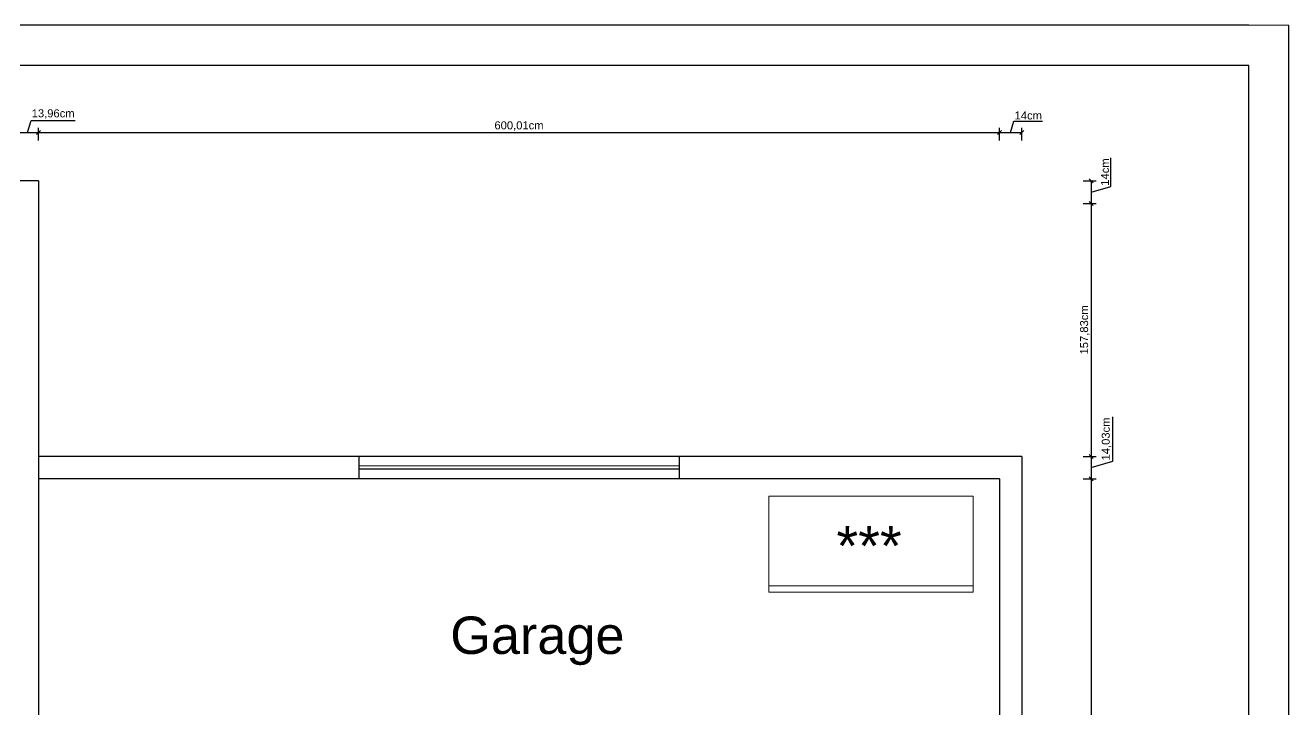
# Model space of a CAD drawing. Header units: millimetres. Extents: x -178823 to 175654, y -172236 to 8261111.
# Drawn here: x 13478 to 21369, y 14210 to 18481 of the extents above; entities that cross this region are included whole.
import ezdxf

# ---------------------------------------------------------------- set-up
doc = ezdxf.new("R2010")
doc.units = ezdxf.units.MM
for name, color, linetype in [('Cotas', 162, 'Continuous'), ('HouseName', 9, 'Continuous'), ('Muro', 7, 'Continuous'), ('Planta', 7, 'Continuous')]:
    doc.layers.add(name, color=color, linetype=linetype)
doc.layers.add('Moveis', color=255, linetype='Continuous', lineweight=13)
doc.styles.get("Standard").update_dxf_attribs({"font": 'arial.ttf'})
doc.dimstyles.new('ISO-25', dxfattribs={"dimtxt": 50, "dimasz": 25, "dimexe": 30, "dimexo": 0.625, "dimgap": 10, "dimtad": 1, "dimlfac": 0.1, "dimtxsty": 'Standard', "dimblk": 'OBLIQUE', "dimcen": 25, "dimadec": 0, "dimazin": 0, "dimtfac": 1, "dimtmove": 1, "dimatfit": 3, "dimldrblk": 'NONE', "dimfxl": 50, "dimfxlon": 1, "dimarcsym": 0})

# ---------------------------------------------------------------- blocks, each defined once
blk = doc.blocks.new('_Oblique')
at = {"color": 0, "linetype": 'ByBlock', "lineweight": -2}
blk.add_line((-0.5, -0.5), (0.5, 0.5), dxfattribs=at)
blk = doc.blocks.new('*D42')
at = {"layer": 'Cotas', "color": 0, "lineweight": -2, "transparency": 16777216}
for p, q in [((13422.1, 17761.6), (13422.1, 17841.6)), ((13491.9, 17811.6), (13514.4, 17886.7)), ((13514.4, 17886.7), (13790.2, 17886.7)), ((13561.7, 17761.6), (13561.7, 17841.6)), ((13422.1, 17811.6), (13561.7, 17811.6))]:
    blk.add_line(p, q, dxfattribs=at)
at = {"layer": 'Cotas', "color": 0, "lineweight": -2, "transparency": 16777216, "xscale": 25, "yscale": 25, "zscale": 25, "rotation": 180}
blk.add_blockref('_Oblique', (13422.1, 17811.6), dxfattribs=at)
at = {"layer": 'Cotas', "color": 0, "lineweight": -2, "transparency": 16777216, "xscale": 25, "yscale": 25, "zscale": 25}
blk.add_blockref('_Oblique', (13561.7, 17811.6), dxfattribs=at)
at = {"layer": 'Cotas', "color": 0, "transparency": 16777216, "insert": (13652.3, 17926.7), "char_height": 50, "attachment_point": 5}
blk.add_mtext('13,96cm', dxfattribs=at)
blk = doc.blocks.new('_None')
blk = doc.blocks.new('*D43')
at = {"layer": 'Cotas', "color": 0, "lineweight": -2, "transparency": 16777216}
for p, q in [((13561.7, 17761.6), (13561.7, 17841.6)), ((19561.8, 17761.6), (19561.8, 17841.6)), ((13561.7, 17811.6), (19561.8, 17811.6))]:
    blk.add_line(p, q, dxfattribs=at)
at = {"layer": 'Cotas', "color": 0, "lineweight": -2, "transparency": 16777216, "xscale": 25, "yscale": 25, "zscale": 25, "rotation": 180}
blk.add_blockref('_Oblique', (13561.7, 17811.6), dxfattribs=at)
at = {"layer": 'Cotas', "color": 0, "lineweight": -2, "transparency": 16777216, "xscale": 25, "yscale": 25, "zscale": 25}
blk.add_blockref('_Oblique', (19561.8, 17811.6), dxfattribs=at)
at = {"layer": 'Cotas', "color": 0, "transparency": 16777216, "insert": (16561.8, 17851.7), "char_height": 50, "attachment_point": 5}
blk.add_mtext('600,01cm', dxfattribs=at)
blk = doc.blocks.new('*D44')
at = {"layer": 'Cotas', "color": 0, "lineweight": -2, "transparency": 16777216}
for p, q in [((19561.8, 17761.6), (19561.8, 17841.6)), ((19631.8, 17811.6), (19653, 17882.1)), ((19653, 17882.1), (19831.7, 17882.1)), ((19701.8, 17761.6), (19701.8, 17841.6)), ((19561.8, 17811.6), (19701.8, 17811.6))]:
    blk.add_line(p, q, dxfattribs=at)
at = {"layer": 'Cotas', "color": 0, "lineweight": -2, "transparency": 16777216, "xscale": 25, "yscale": 25, "zscale": 25, "rotation": 180}
blk.add_blockref('_Oblique', (19561.8, 17811.6), dxfattribs=at)
at = {"layer": 'Cotas', "color": 0, "lineweight": -2, "transparency": 16777216, "xscale": 25, "yscale": 25, "zscale": 25}
blk.add_blockref('_Oblique', (19701.8, 17811.6), dxfattribs=at)
at = {"layer": 'Cotas', "color": 0, "transparency": 16777216, "insert": (19742.3, 17917.7), "char_height": 50, "attachment_point": 5}
blk.add_mtext('14cm', dxfattribs=at)
blk = doc.blocks.new('*D61')
at = {"layer": 'Cotas', "color": 0, "lineweight": -2, "transparency": 16777216}
for p, q in [((20257.3, 17475.6), (20257.3, 17654.3)), ((20085.8, 17509.1), (20165.8, 17509.1)), ((20135.8, 17509.1), (20135.8, 17369.1)), ((20135.8, 17439.1), (20257.3, 17475.6)), ((20085.8, 17369.1), (20165.8, 17369.1))]:
    blk.add_line(p, q, dxfattribs=at)
at = {"layer": 'Cotas', "color": 0, "lineweight": -2, "transparency": 16777216, "xscale": 25, "yscale": 25, "zscale": 25}
for p, rotation in [((20135.8, 17509.1), 90), ((20135.8, 17369.1), 270)]:
    blk.add_blockref('_Oblique', p, dxfattribs=dict(at, rotation=rotation))
at = {"layer": 'Cotas', "color": 0, "transparency": 16777216, "insert": (20221.8, 17564.9), "char_height": 50, "attachment_point": 5, "rotation": 90}
blk.add_mtext('14cm', dxfattribs=at)
blk = doc.blocks.new('*D62')
at = {"layer": 'Cotas', "color": 0, "lineweight": -2, "transparency": 16777216}
for p, q in [((20085.8, 17369.1), (20165.8, 17369.1)), ((20135.8, 17369.1), (20135.8, 15790.8)), ((20085.8, 15790.8), (20165.8, 15790.8))]:
    blk.add_line(p, q, dxfattribs=at)
at = {"layer": 'Cotas', "color": 0, "lineweight": -2, "transparency": 16777216, "xscale": 25, "yscale": 25, "zscale": 25}
for p, rotation in [((20135.8, 17369.1), 90), ((20135.8, 15790.8), 270)]:
    blk.add_blockref('_Oblique', p, dxfattribs=dict(at, rotation=rotation))
at = {"layer": 'Cotas', "color": 0, "transparency": 16777216, "insert": (20095.7, 16580), "char_height": 50, "attachment_point": 5, "rotation": 90}
blk.add_mtext('157,83cm', dxfattribs=at)
blk = doc.blocks.new('*D63')
at = {"layer": 'Cotas', "color": 0, "lineweight": -2, "transparency": 16777216}
for p, q in [((20270.9, 15761.3), (20270.9, 16037.1)), ((20085.8, 15790.8), (20165.8, 15790.8)), ((20135.8, 15790.8), (20135.8, 15650.6)), ((20135.8, 15720.7), (20270.9, 15761.3)), ((20085.8, 15650.6), (20165.8, 15650.6))]:
    blk.add_line(p, q, dxfattribs=at)
at = {"layer": 'Cotas', "color": 0, "lineweight": -2, "transparency": 16777216, "xscale": 25, "yscale": 25, "zscale": 25}
for p, rotation in [((20135.8, 15790.8), 90), ((20135.8, 15650.6), 270)]:
    blk.add_blockref('_Oblique', p, dxfattribs=dict(at, rotation=rotation))
at = {"layer": 'Cotas', "color": 0, "transparency": 16777216, "insert": (20230.9, 15899.2), "char_height": 50, "attachment_point": 5, "rotation": 90}
blk.add_mtext('14,03cm', dxfattribs=at)
blk = doc.blocks.new('*D64')
at = {"layer": 'Cotas', "color": 0, "lineweight": -2, "transparency": 16777216}
for p, q in [((20085.8, 15650.6), (20165.8, 15650.6)), ((20135.8, 15650.6), (20135.8, 8650.6)), ((20085.8, 8650.6), (20165.8, 8650.6))]:
    blk.add_line(p, q, dxfattribs=at)
at = {"layer": 'Cotas', "color": 0, "lineweight": -2, "transparency": 16777216, "xscale": 25, "yscale": 25, "zscale": 25}
for p, rotation in [((20135.8, 15650.6), 90), ((20135.8, 8650.6), 270)]:
    blk.add_blockref('_Oblique', p, dxfattribs=dict(at, rotation=rotation))
at = {"layer": 'Cotas', "color": 0, "transparency": 16777216, "insert": (20100.3, 12150.6), "char_height": 50, "attachment_point": 5, "rotation": 90}
blk.add_mtext('700cm', dxfattribs=at)

msp = doc.modelspace()

# ---------------------------------------------------------------- linework, layer by layer
at = {"layer": 'Moveis'}
msp.add_lwpolyline([(18122.994, 15542.472), (19397.279, 15542.472), (19397.279, 14942.472), (18122.994, 14942.472), (18122.994, 15542.472)], dxfattribs=at)
at = {"layer": 'Moveis', "color": 253}
msp.add_lwpolyline([(18122.994, 14982.472), (19397.279, 14982.472)], dxfattribs=at)
at = {"layer": 'Muro'}
for p, q in [((21119.071, 18480.689), (-5044.089, 18480.689)), ((21369.071, 18479.424), (21119.071, 18480.689)), ((21369.071, 18230.689), (21369.071, 18479.424)), ((21119.071, 18230.689), (-5044.089, 18230.689)), ((21119.071, 1793.132), (21119.071, 18230.689)), ((21369.071, 1793.132), (21369.071, 18230.689))]:
    msp.add_line(p, q, dxfattribs=at)
at = {"layer": 'Planta'}
for p, q in [((13561.733, 17509.136), (2422.086, 17509.136)), ((13561.733, 17509.136), (13561.962, 12309.136)), ((19701.809, 15790.846), (13561.809, 15790.34)), ((13561.809, 15790.575), (13561.809, 15790.34)), ((15561.809, 15790.429), (15561.815, 15650.34)), ((17561.809, 15790.517), (17561.815, 15650.458)), ((19561.809, 15790.839), (19561.809, 15790.834)), ((19701.809, 15790.846), (19702.131, 8510.575)), ((17561.812, 15730.67), (15561.812, 15730.505)), ((17561.813, 15710.458), (15561.813, 15710.34)), ((19561.815, 15651.351), (13561.815, 15650.575)), ((13561.827, 15650.575), (13561.815, 15650.575)), ((19561.817, 15650.575), (13561.815, 15650.223)), ((19561.817, 15650.575), (13561.815, 15650.223)), ((19561.815, 15651.351), (19562.13, 8650.567))]:
    msp.add_line(p, q, dxfattribs=at)

# ---------------------------------------------------------------- texts
at = {"layer": 'HouseName'}
msp.add_text('Garage', height=233.5725, dxfattribs=at).set_placement((16132.564, 14557.804))
at = {"layer": 'Moveis', "color": 253, "insert": (18544.234, 15357.09), "char_height": 250, "attachment_point": 1}
msp.add_mtext_dynamic_manual_height_columns('***', width=470.14012, gutter_width=12.5, heights=[0], dxfattribs=at)

# ---------------------------------------------------------------- dimensions: what is measured, and where the dimension line sits
at = {"layer": 'Cotas'}
for base, p1, p2, picture, middle in [((13561.733, 17811.637), (13422.086, 17369.136), (13561.733, 17509.136), '*D42', (13524.424, 17926.733)), ((19701.809, 17811.637), (19561.817, 15650.575), (19701.809, 15790.846), '*D44', (19662.967, 17917.661)), ((19561.817, 17811.637), (13561.733, 17509.136), (19561.817, 15650.575), '*D43', (16561.775, 17851.685))]:
    dim = msp.add_linear_dim(base=base, p1=p1, p2=p2, dimstyle='ISO-25', override={"dimpost": 'cm'}, dxfattribs=at)
    dim.commit()
    dim.dimension.update_dxf_attribs({"geometry": picture, "text_midpoint": middle})
for base, p1, p2, picture, middle in [((20135.781, 17369.136), (13561.733, 17509.136), (13561.733, 17369.136), '*D61', (20221.804, 17485.596)), ((20135.781, 15790.846), (13561.733, 17369.136), (19701.809, 15790.846), '*D62', (20095.733, 16579.991)), ((20135.781, 15650.575), (19701.809, 15790.846), (19561.817, 15650.575), '*D63', (20230.877, 15771.253)), ((20135.781, 8650.567), (19561.817, 15650.575), (19562.13, 8650.567), '*D64', (20100.252, 12150.571))]:
    dim = msp.add_linear_dim(base=base, p1=p1, p2=p2, angle=90, dimstyle='ISO-25', override={"dimpost": 'cm'}, dxfattribs=at)
    dim.commit()
    dim.dimension.update_dxf_attribs({"geometry": picture, "text_midpoint": middle})

doc.saveas('drawing.dxf')
